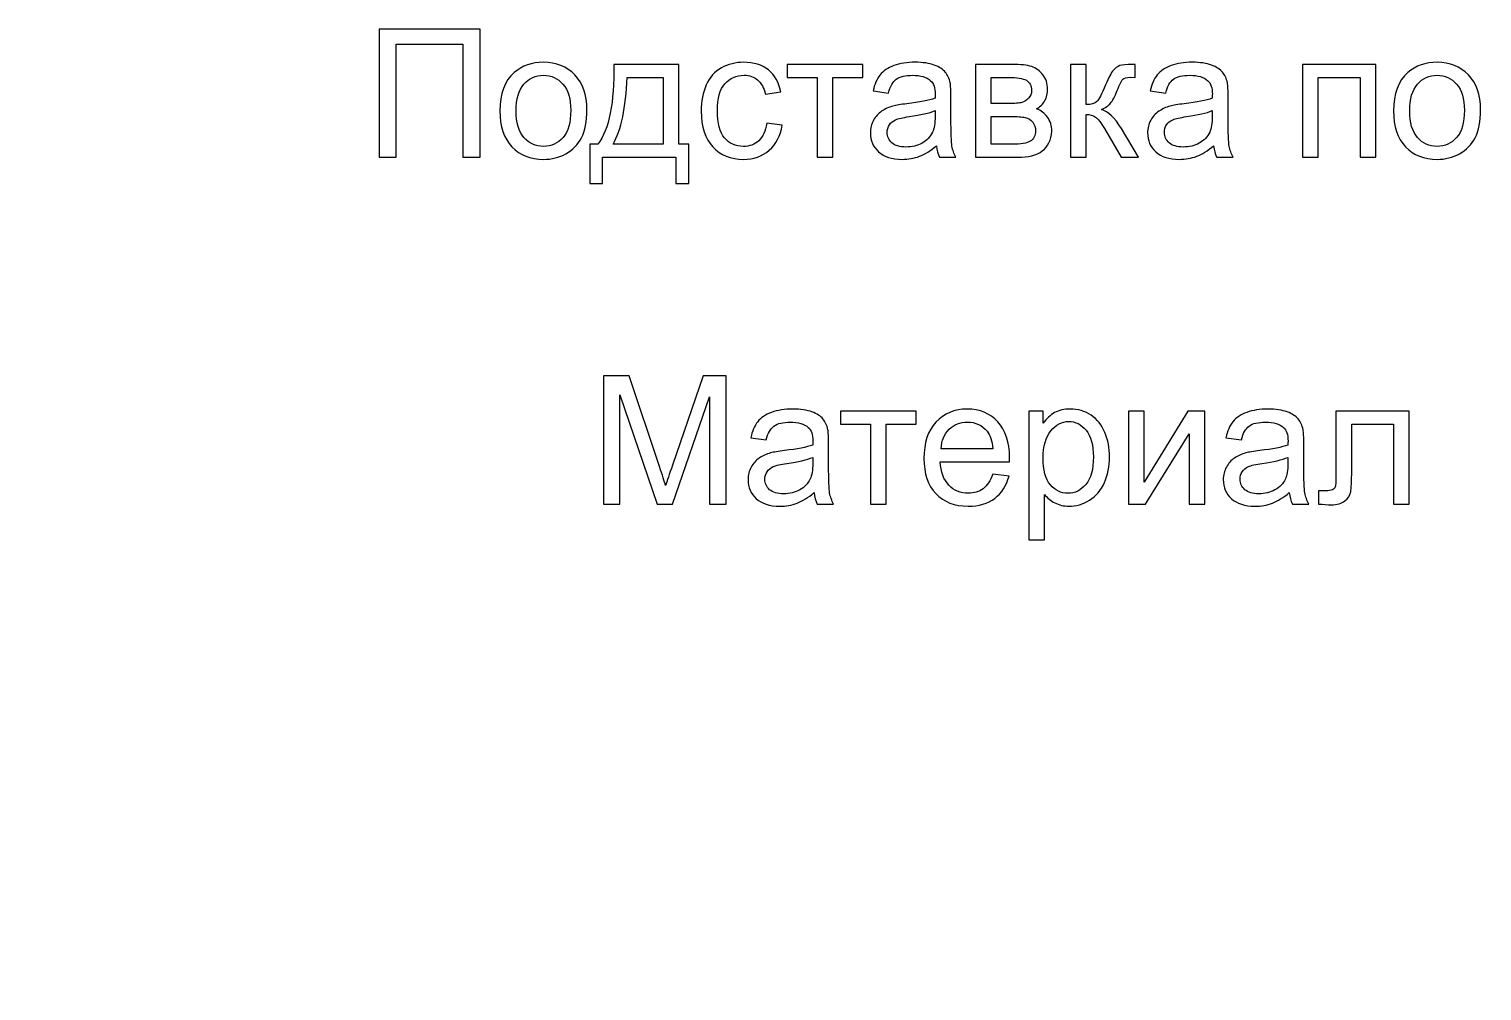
# Model space of a CAD drawing. Header units: centimetres. Extents: x -34 to 236, y -37 to 15.
# Drawn here: x 82.04 to 88.9, y 8.55 to 13.09 of the extents above; entities that cross this region are included whole.
import ezdxf

# ---------------------------------------------------------------- set-up
doc = ezdxf.new("R2010")
doc.units = ezdxf.units.CM
doc.header["$MEASUREMENT"] = 0
doc.layers.add('layer 1', color=7, linetype='Continuous')

msp = doc.modelspace()

# ---------------------------------------------------------------- linework, layer by layer
at = {"layer": 'layer 1', "color": 232}
for points, knots in [([(83.6921, 13.09357), (83.6921, 13.09357), (84.16878, 13.09357), (84.16878, 13.09357), (84.16878, 13.09357), (84.16878, 13.09357), (84.16878, 12.4875), (84.16878, 12.4875), (84.16878, 12.4875), (84.16878, 12.4875), (84.08806, 12.4875), (84.08806, 12.4875), (84.08806, 12.4875), (84.08806, 12.4875), (84.08806, 13.02203), (84.08806, 13.02203), (84.08806, 13.02203), (84.08806, 13.02203), (83.77225, 13.02203), (83.77225, 13.02203), (83.77225, 13.02203), (83.77225, 13.02203), (83.77225, 12.4875), (83.77225, 12.4875), (83.77225, 12.4875), (83.77225, 12.4875), (83.6921, 12.4875), (83.6921, 12.4875), (83.6921, 12.4875), (83.6921, 12.4875), (83.6921, 13.09357), (83.6921, 13.09357)], [0, 0, 0, 0, 0.125, 0.125, 0.125, 0.125, 0.25, 0.25, 0.25, 0.25, 0.375, 0.375, 0.375, 0.375, 0.5, 0.5, 0.5, 0.5, 0.625, 0.625, 0.625, 0.625, 0.75, 0.75, 0.75, 0.75, 0.875, 0.875, 0.875, 0.875, 1, 1, 1, 1]), ([(84.26261, 12.70707), (84.26261, 12.78835), (84.28519, 12.8486), (84.33049, 12.88769), (84.33049, 12.88769), (84.36816, 12.92015), (84.41417, 12.93652), (84.46849, 12.93652), (84.46849, 12.93652), (84.52889, 12.93652), (84.57828, 12.91676), (84.61652, 12.87711), (84.61652, 12.87711), (84.6549, 12.8376), (84.67395, 12.78299), (84.67395, 12.71328), (84.67395, 12.71328), (84.67395, 12.65669), (84.66549, 12.61224), (84.64855, 12.57993), (84.64855, 12.57993), (84.63162, 12.54747), (84.60692, 12.52235), (84.57461, 12.50443), (84.57461, 12.50443), (84.54215, 12.48651), (84.50688, 12.47762), (84.46849, 12.47762), (84.46849, 12.47762), (84.40711, 12.47762), (84.35744, 12.49724), (84.31948, 12.53675), (84.31948, 12.53675), (84.28152, 12.57612), (84.26261, 12.63285), (84.26261, 12.70707)], [0, 0, 0, 0, 0.1111111, 0.1111111, 0.1111111, 0.1111111, 0.2222222, 0.2222222, 0.2222222, 0.2222222, 0.3333333, 0.3333333, 0.3333333, 0.3333333, 0.4444444, 0.4444444, 0.4444444, 0.4444444, 0.5555556, 0.5555556, 0.5555556, 0.5555556, 0.6666667, 0.6666667, 0.6666667, 0.6666667, 0.7777778, 0.7777778, 0.7777778, 0.7777778, 0.8888889, 0.8888889, 0.8888889, 0.8888889, 1, 1, 1, 1]), ([(84.80137, 12.9265), (84.80137, 12.9265), (85.1073, 12.9265), (85.1073, 12.9265), (85.1073, 12.9265), (85.1073, 12.9265), (85.1073, 12.54874), (85.1073, 12.54874), (85.1073, 12.54874), (85.1073, 12.54874), (85.15472, 12.54874), (85.15472, 12.54874), (85.15472, 12.54874), (85.15472, 12.54874), (85.15472, 12.36304), (85.15472, 12.36304), (85.15472, 12.36304), (85.15472, 12.36304), (85.09361, 12.36304), (85.09361, 12.36304), (85.09361, 12.36304), (85.09361, 12.36304), (85.09361, 12.4875), (85.09361, 12.4875), (85.09361, 12.4875), (85.09361, 12.4875), (84.74803, 12.4875), (84.74803, 12.4875), (84.74803, 12.4875), (84.74803, 12.4875), (84.74803, 12.36304), (84.74803, 12.36304), (84.74803, 12.36304), (84.74803, 12.36304), (84.68679, 12.36304), (84.68679, 12.36304), (84.68679, 12.36304), (84.68679, 12.36304), (84.68679, 12.54874), (84.68679, 12.54874), (84.68679, 12.54874), (84.68679, 12.54874), (84.72602, 12.54874), (84.72602, 12.54874), (84.72602, 12.54874), (84.77837, 12.61986), (84.80349, 12.74573), (84.80137, 12.9265)], [0, 0, 0, 0, 0.0833333, 0.0833333, 0.0833333, 0.0833333, 0.1666667, 0.1666667, 0.1666667, 0.1666667, 0.25, 0.25, 0.25, 0.25, 0.3333333, 0.3333333, 0.3333333, 0.3333333, 0.4166667, 0.4166667, 0.4166667, 0.4166667, 0.5, 0.5, 0.5, 0.5, 0.5833333, 0.5833333, 0.5833333, 0.5833333, 0.6666667, 0.6666667, 0.6666667, 0.6666667, 0.75, 0.75, 0.75, 0.75, 0.8333333, 0.8333333, 0.8333333, 0.8333333, 0.9166667, 0.9166667, 0.9166667, 0.9166667, 1, 1, 1, 1]), ([(85.52316, 12.64837), (85.52316, 12.64837), (85.59625, 12.63877), (85.59625, 12.63877), (85.59625, 12.63877), (85.58835, 12.58839), (85.56789, 12.54888), (85.53487, 12.52038), (85.53487, 12.52038), (85.50199, 12.49187), (85.46149, 12.47762), (85.41351, 12.47762), (85.41351, 12.47762), (85.35354, 12.47762), (85.30514, 12.49724), (85.26873, 12.53647), (85.26873, 12.53647), (85.23218, 12.57569), (85.21384, 12.632), (85.21384, 12.70538), (85.21384, 12.70538), (85.21384, 12.75279), (85.22174, 12.79428), (85.23741, 12.82984), (85.23741, 12.82984), (85.25321, 12.8654), (85.27706, 12.89207), (85.30923, 12.90985), (85.30923, 12.90985), (85.34126, 12.92763), (85.37626, 12.93652), (85.41394, 12.93652), (85.41394, 12.93652), (85.46163, 12.93652), (85.50072, 12.92438), (85.53092, 12.90025), (85.53092, 12.90025), (85.56126, 12.87612), (85.58073, 12.84197), (85.58934, 12.79752), (85.58934, 12.79752), (85.58934, 12.79752), (85.51695, 12.78637), (85.51695, 12.78637), (85.51695, 12.78637), (85.51003, 12.81587), (85.4979, 12.83802), (85.4804, 12.85298), (85.4804, 12.85298), (85.4629, 12.8678), (85.44174, 12.87527), (85.4169, 12.87527), (85.4169, 12.87527), (85.37936, 12.87527), (85.34888, 12.86187), (85.32546, 12.83492), (85.32546, 12.83492), (85.30203, 12.80811), (85.29032, 12.76563), (85.29032, 12.70749), (85.29032, 12.70749), (85.29032, 12.64851), (85.30161, 12.60561), (85.32433, 12.5788), (85.32433, 12.5788), (85.34691, 12.55213), (85.3764, 12.53872), (85.41281, 12.53872), (85.41281, 12.53872), (85.44202, 12.53872), (85.46629, 12.54775), (85.4859, 12.56568), (85.4859, 12.56568), (85.50552, 12.5836), (85.51794, 12.61111), (85.52316, 12.64837)], [0, 0, 0, 0, 0.0526316, 0.0526316, 0.0526316, 0.0526316, 0.1052632, 0.1052632, 0.1052632, 0.1052632, 0.1578947, 0.1578947, 0.1578947, 0.1578947, 0.2105263, 0.2105263, 0.2105263, 0.2105263, 0.2631579, 0.2631579, 0.2631579, 0.2631579, 0.3157895, 0.3157895, 0.3157895, 0.3157895, 0.3684211, 0.3684211, 0.3684211, 0.3684211, 0.4210526, 0.4210526, 0.4210526, 0.4210526, 0.4736842, 0.4736842, 0.4736842, 0.4736842, 0.5263158, 0.5263158, 0.5263158, 0.5263158, 0.5789474, 0.5789474, 0.5789474, 0.5789474, 0.6315789, 0.6315789, 0.6315789, 0.6315789, 0.6842105, 0.6842105, 0.6842105, 0.6842105, 0.7368421, 0.7368421, 0.7368421, 0.7368421, 0.7894737, 0.7894737, 0.7894737, 0.7894737, 0.8421053, 0.8421053, 0.8421053, 0.8421053, 0.8947368, 0.8947368, 0.8947368, 0.8947368, 0.9473684, 0.9473684, 0.9473684, 0.9473684, 1, 1, 1, 1]), ([(85.61982, 12.9265), (85.61982, 12.9265), (85.97669, 12.9265), (85.97669, 12.9265), (85.97669, 12.9265), (85.97669, 12.9265), (85.97669, 12.86497), (85.97669, 12.86497), (85.97669, 12.86497), (85.97669, 12.86497), (85.8353, 12.86497), (85.8353, 12.86497), (85.8353, 12.86497), (85.8353, 12.86497), (85.8353, 12.4875), (85.8353, 12.4875), (85.8353, 12.4875), (85.8353, 12.4875), (85.76122, 12.4875), (85.76122, 12.4875), (85.76122, 12.4875), (85.76122, 12.4875), (85.76122, 12.86497), (85.76122, 12.86497), (85.76122, 12.86497), (85.76122, 12.86497), (85.61982, 12.86497), (85.61982, 12.86497), (85.61982, 12.86497), (85.61982, 12.86497), (85.61982, 12.9265), (85.61982, 12.9265)], [0, 0, 0, 0, 0.125, 0.125, 0.125, 0.125, 0.25, 0.25, 0.25, 0.25, 0.375, 0.375, 0.375, 0.375, 0.5, 0.5, 0.5, 0.5, 0.625, 0.625, 0.625, 0.625, 0.75, 0.75, 0.75, 0.75, 0.875, 0.875, 0.875, 0.875, 1, 1, 1, 1]), ([(86.32482, 12.54169), (86.29716, 12.51826), (86.27063, 12.50175), (86.24523, 12.49202), (86.24523, 12.49202), (86.21969, 12.48242), (86.19231, 12.47762), (86.1631, 12.47762), (86.1631, 12.47762), (86.11484, 12.47762), (86.07787, 12.48933), (86.05191, 12.5129), (86.05191, 12.5129), (86.02608, 12.53647), (86.0131, 12.56666), (86.0131, 12.60321), (86.0131, 12.60321), (86.0131, 12.6248), (86.0179, 12.64442), (86.02778, 12.6622), (86.02778, 12.6622), (86.03751, 12.67998), (86.05035, 12.69423), (86.06616, 12.70495), (86.06616, 12.70495), (86.0821, 12.71568), (86.09988, 12.72386), (86.11978, 12.72937), (86.11978, 12.72937), (86.13432, 12.73318), (86.15633, 12.73699), (86.18582, 12.74051), (86.18582, 12.74051), (86.24594, 12.74771), (86.29024, 12.75618), (86.31861, 12.7662), (86.31861, 12.7662), (86.31889, 12.77636), (86.31903, 12.78285), (86.31903, 12.78553), (86.31903, 12.78553), (86.31903, 12.81587), (86.31198, 12.83732), (86.29786, 12.84959), (86.29786, 12.84959), (86.27896, 12.86653), (86.25059, 12.87485), (86.2132, 12.87485), (86.2132, 12.87485), (86.1782, 12.87485), (86.15238, 12.86878), (86.13559, 12.85651), (86.13559, 12.85651), (86.11893, 12.84423), (86.10666, 12.8225), (86.09861, 12.79131), (86.09861, 12.79131), (86.09861, 12.79131), (86.02594, 12.80133), (86.02594, 12.80133), (86.02594, 12.80133), (86.03257, 12.83238), (86.04344, 12.85764), (86.05854, 12.87669), (86.05854, 12.87669), (86.07364, 12.89588), (86.09565, 12.91069), (86.1243, 12.921), (86.1243, 12.921), (86.15294, 12.9313), (86.1861, 12.93652), (86.22392, 12.93652), (86.22392, 12.93652), (86.26146, 12.93652), (86.2918, 12.932), (86.31522, 12.92325), (86.31522, 12.92325), (86.33865, 12.91436), (86.35586, 12.90336), (86.36701, 12.88995), (86.36701, 12.88995), (86.37802, 12.87654), (86.38564, 12.85975), (86.39015, 12.83929), (86.39015, 12.83929), (86.39255, 12.82659), (86.39382, 12.80373), (86.39382, 12.77071), (86.39382, 12.77071), (86.39382, 12.77071), (86.39382, 12.67151), (86.39382, 12.67151), (86.39382, 12.67151), (86.39382, 12.60222), (86.39537, 12.55848), (86.39862, 12.54028), (86.39862, 12.54028), (86.40172, 12.52193), (86.40807, 12.50429), (86.41739, 12.4875), (86.41739, 12.4875), (86.41739, 12.4875), (86.33963, 12.4875), (86.33963, 12.4875), (86.33963, 12.4875), (86.33201, 12.50288), (86.32693, 12.52094), (86.32482, 12.54169)], [0, 0, 0, 0, 0.037037, 0.037037, 0.037037, 0.037037, 0.0740741, 0.0740741, 0.0740741, 0.0740741, 0.1111111, 0.1111111, 0.1111111, 0.1111111, 0.1481481, 0.1481481, 0.1481481, 0.1481481, 0.1851852, 0.1851852, 0.1851852, 0.1851852, 0.2222222, 0.2222222, 0.2222222, 0.2222222, 0.2592593, 0.2592593, 0.2592593, 0.2592593, 0.2962963, 0.2962963, 0.2962963, 0.2962963, 0.3333333, 0.3333333, 0.3333333, 0.3333333, 0.3703704, 0.3703704, 0.3703704, 0.3703704, 0.4074074, 0.4074074, 0.4074074, 0.4074074, 0.4444444, 0.4444444, 0.4444444, 0.4444444, 0.4814815, 0.4814815, 0.4814815, 0.4814815, 0.5185185, 0.5185185, 0.5185185, 0.5185185, 0.5555556, 0.5555556, 0.5555556, 0.5555556, 0.5925926, 0.5925926, 0.5925926, 0.5925926, 0.6296296, 0.6296296, 0.6296296, 0.6296296, 0.6666667, 0.6666667, 0.6666667, 0.6666667, 0.7037037, 0.7037037, 0.7037037, 0.7037037, 0.7407407, 0.7407407, 0.7407407, 0.7407407, 0.7777778, 0.7777778, 0.7777778, 0.7777778, 0.8148148, 0.8148148, 0.8148148, 0.8148148, 0.8518519, 0.8518519, 0.8518519, 0.8518519, 0.8888889, 0.8888889, 0.8888889, 0.8888889, 0.9259259, 0.9259259, 0.9259259, 0.9259259, 0.962963, 0.962963, 0.962963, 0.962963, 1, 1, 1, 1]), ([(86.50953, 12.9265), (86.50953, 12.9265), (86.68112, 12.9265), (86.68112, 12.9265), (86.68112, 12.9265), (86.72332, 12.9265), (86.75464, 12.92297), (86.77525, 12.91606), (86.77525, 12.91606), (86.79571, 12.909), (86.81335, 12.89616), (86.82816, 12.87739), (86.82816, 12.87739), (86.84284, 12.85862), (86.85032, 12.83619), (86.85032, 12.80994), (86.85032, 12.80994), (86.85032, 12.78906), (86.84594, 12.77071), (86.83719, 12.75519), (86.83719, 12.75519), (86.82859, 12.73967), (86.81546, 12.72654), (86.79811, 12.7161), (86.79811, 12.7161), (86.81885, 12.70919), (86.83592, 12.69635), (86.84961, 12.67744), (86.84961, 12.67744), (86.8633, 12.65853), (86.87007, 12.63623), (86.87007, 12.61027), (86.87007, 12.61027), (86.86739, 12.56864), (86.85243, 12.53774), (86.82548, 12.5177), (86.82548, 12.5177), (86.79839, 12.49752), (86.75916, 12.4875), (86.70765, 12.4875), (86.70765, 12.4875), (86.70765, 12.4875), (86.50953, 12.4875), (86.50953, 12.4875), (86.50953, 12.4875), (86.50953, 12.4875), (86.50953, 12.9265), (86.50953, 12.9265)], [0, 0, 0, 0, 0.0833333, 0.0833333, 0.0833333, 0.0833333, 0.1666667, 0.1666667, 0.1666667, 0.1666667, 0.25, 0.25, 0.25, 0.25, 0.3333333, 0.3333333, 0.3333333, 0.3333333, 0.4166667, 0.4166667, 0.4166667, 0.4166667, 0.5, 0.5, 0.5, 0.5, 0.5833333, 0.5833333, 0.5833333, 0.5833333, 0.6666667, 0.6666667, 0.6666667, 0.6666667, 0.75, 0.75, 0.75, 0.75, 0.8333333, 0.8333333, 0.8333333, 0.8333333, 0.9166667, 0.9166667, 0.9166667, 0.9166667, 1, 1, 1, 1]), ([(86.95869, 12.9265), (86.95869, 12.9265), (87.03305, 12.9265), (87.03305, 12.9265), (87.03305, 12.9265), (87.03305, 12.9265), (87.03305, 12.73684), (87.03305, 12.73684), (87.03305, 12.73684), (87.05676, 12.73684), (87.07341, 12.74136), (87.08287, 12.75039), (87.08287, 12.75039), (87.09232, 12.75956), (87.10629, 12.78595), (87.12478, 12.82984), (87.12478, 12.82984), (87.13945, 12.86455), (87.1513, 12.88741), (87.16034, 12.89842), (87.16034, 12.89842), (87.16951, 12.90942), (87.17995, 12.9169), (87.1918, 12.92071), (87.1918, 12.92071), (87.20366, 12.92466), (87.22271, 12.9265), (87.24881, 12.9265), (87.24881, 12.9265), (87.24881, 12.9265), (87.26377, 12.9265), (87.26377, 12.9265), (87.26377, 12.9265), (87.26377, 12.9265), (87.26377, 12.86497), (87.26377, 12.86497), (87.26377, 12.86497), (87.26377, 12.86497), (87.24303, 12.8654), (87.24303, 12.8654), (87.24303, 12.8654), (87.22355, 12.8654), (87.21099, 12.86243), (87.20549, 12.85665), (87.20549, 12.85665), (87.19971, 12.85058), (87.19082, 12.83252), (87.17896, 12.80246), (87.17896, 12.80246), (87.16767, 12.77382), (87.15737, 12.75406), (87.14792, 12.74305), (87.14792, 12.74305), (87.1386, 12.73191), (87.12407, 12.72189), (87.1046, 12.71286), (87.1046, 12.71286), (87.13649, 12.70425), (87.16796, 12.67447), (87.19886, 12.62353), (87.19886, 12.62353), (87.19886, 12.62353), (87.28028, 12.4875), (87.28028, 12.4875), (87.28028, 12.4875), (87.28028, 12.4875), (87.19844, 12.4875), (87.19844, 12.4875), (87.19844, 12.4875), (87.19844, 12.4875), (87.11899, 12.62353), (87.11899, 12.62353), (87.11899, 12.62353), (87.10276, 12.65077), (87.08851, 12.66883), (87.07652, 12.67744), (87.07652, 12.67744), (87.06438, 12.68619), (87.04985, 12.69042), (87.03305, 12.69042), (87.03305, 12.69042), (87.03305, 12.69042), (87.03305, 12.4875), (87.03305, 12.4875), (87.03305, 12.4875), (87.03305, 12.4875), (86.95869, 12.4875), (86.95869, 12.4875), (86.95869, 12.4875), (86.95869, 12.4875), (86.95869, 12.9265), (86.95869, 12.9265)], [0, 0, 0, 0, 0.0434783, 0.0434783, 0.0434783, 0.0434783, 0.0869565, 0.0869565, 0.0869565, 0.0869565, 0.1304348, 0.1304348, 0.1304348, 0.1304348, 0.173913, 0.173913, 0.173913, 0.173913, 0.2173913, 0.2173913, 0.2173913, 0.2173913, 0.2608696, 0.2608696, 0.2608696, 0.2608696, 0.3043478, 0.3043478, 0.3043478, 0.3043478, 0.3478261, 0.3478261, 0.3478261, 0.3478261, 0.3913043, 0.3913043, 0.3913043, 0.3913043, 0.4347826, 0.4347826, 0.4347826, 0.4347826, 0.4782609, 0.4782609, 0.4782609, 0.4782609, 0.5217391, 0.5217391, 0.5217391, 0.5217391, 0.5652174, 0.5652174, 0.5652174, 0.5652174, 0.6086957, 0.6086957, 0.6086957, 0.6086957, 0.6521739, 0.6521739, 0.6521739, 0.6521739, 0.6956522, 0.6956522, 0.6956522, 0.6956522, 0.7391304, 0.7391304, 0.7391304, 0.7391304, 0.7826087, 0.7826087, 0.7826087, 0.7826087, 0.826087, 0.826087, 0.826087, 0.826087, 0.8695652, 0.8695652, 0.8695652, 0.8695652, 0.9130435, 0.9130435, 0.9130435, 0.9130435, 0.9565217, 0.9565217, 0.9565217, 0.9565217, 1, 1, 1, 1]), ([(87.63462, 12.54169), (87.60696, 12.51826), (87.58043, 12.50175), (87.55503, 12.49202), (87.55503, 12.49202), (87.52949, 12.48242), (87.50211, 12.47762), (87.4729, 12.47762), (87.4729, 12.47762), (87.42464, 12.47762), (87.38767, 12.48933), (87.36171, 12.5129), (87.36171, 12.5129), (87.33588, 12.53647), (87.3229, 12.56666), (87.3229, 12.60321), (87.3229, 12.60321), (87.3229, 12.6248), (87.3277, 12.64442), (87.33758, 12.6622), (87.33758, 12.6622), (87.34731, 12.67998), (87.36015, 12.69423), (87.37596, 12.70495), (87.37596, 12.70495), (87.3919, 12.71568), (87.40968, 12.72386), (87.42958, 12.72937), (87.42958, 12.72937), (87.44412, 12.73318), (87.46613, 12.73699), (87.49562, 12.74051), (87.49562, 12.74051), (87.55574, 12.74771), (87.60004, 12.75618), (87.62841, 12.7662), (87.62841, 12.7662), (87.62869, 12.77636), (87.62883, 12.78285), (87.62883, 12.78553), (87.62883, 12.78553), (87.62883, 12.81587), (87.62178, 12.83732), (87.60766, 12.84959), (87.60766, 12.84959), (87.58876, 12.86653), (87.56039, 12.87485), (87.523, 12.87485), (87.523, 12.87485), (87.488, 12.87485), (87.46218, 12.86878), (87.44539, 12.85651), (87.44539, 12.85651), (87.42873, 12.84423), (87.41646, 12.8225), (87.40841, 12.79131), (87.40841, 12.79131), (87.40841, 12.79131), (87.33574, 12.80133), (87.33574, 12.80133), (87.33574, 12.80133), (87.34237, 12.83238), (87.35324, 12.85764), (87.36834, 12.87669), (87.36834, 12.87669), (87.38344, 12.89588), (87.40545, 12.91069), (87.4341, 12.921), (87.4341, 12.921), (87.46274, 12.9313), (87.4959, 12.93652), (87.53372, 12.93652), (87.53372, 12.93652), (87.57126, 12.93652), (87.6016, 12.932), (87.62502, 12.92325), (87.62502, 12.92325), (87.64845, 12.91436), (87.66566, 12.90336), (87.67681, 12.88995), (87.67681, 12.88995), (87.68782, 12.87654), (87.69544, 12.85975), (87.69995, 12.83929), (87.69995, 12.83929), (87.70235, 12.82659), (87.70362, 12.80373), (87.70362, 12.77071), (87.70362, 12.77071), (87.70362, 12.77071), (87.70362, 12.67151), (87.70362, 12.67151), (87.70362, 12.67151), (87.70362, 12.60222), (87.70517, 12.55848), (87.70842, 12.54028), (87.70842, 12.54028), (87.71152, 12.52193), (87.71787, 12.50429), (87.72719, 12.4875), (87.72719, 12.4875), (87.72719, 12.4875), (87.64943, 12.4875), (87.64943, 12.4875), (87.64943, 12.4875), (87.64181, 12.50288), (87.63673, 12.52094), (87.63462, 12.54169)], [0, 0, 0, 0, 0.037037, 0.037037, 0.037037, 0.037037, 0.0740741, 0.0740741, 0.0740741, 0.0740741, 0.1111111, 0.1111111, 0.1111111, 0.1111111, 0.1481481, 0.1481481, 0.1481481, 0.1481481, 0.1851852, 0.1851852, 0.1851852, 0.1851852, 0.2222222, 0.2222222, 0.2222222, 0.2222222, 0.2592593, 0.2592593, 0.2592593, 0.2592593, 0.2962963, 0.2962963, 0.2962963, 0.2962963, 0.3333333, 0.3333333, 0.3333333, 0.3333333, 0.3703704, 0.3703704, 0.3703704, 0.3703704, 0.4074074, 0.4074074, 0.4074074, 0.4074074, 0.4444444, 0.4444444, 0.4444444, 0.4444444, 0.4814815, 0.4814815, 0.4814815, 0.4814815, 0.5185185, 0.5185185, 0.5185185, 0.5185185, 0.5555556, 0.5555556, 0.5555556, 0.5555556, 0.5925926, 0.5925926, 0.5925926, 0.5925926, 0.6296296, 0.6296296, 0.6296296, 0.6296296, 0.6666667, 0.6666667, 0.6666667, 0.6666667, 0.7037037, 0.7037037, 0.7037037, 0.7037037, 0.7407407, 0.7407407, 0.7407407, 0.7407407, 0.7777778, 0.7777778, 0.7777778, 0.7777778, 0.8148148, 0.8148148, 0.8148148, 0.8148148, 0.8518519, 0.8518519, 0.8518519, 0.8518519, 0.8888889, 0.8888889, 0.8888889, 0.8888889, 0.9259259, 0.9259259, 0.9259259, 0.9259259, 0.962963, 0.962963, 0.962963, 0.962963, 1, 1, 1, 1]), ([(88.05456, 12.9265), (88.05456, 12.9265), (88.40113, 12.9265), (88.40113, 12.9265), (88.40113, 12.9265), (88.40113, 12.9265), (88.40113, 12.4875), (88.40113, 12.4875), (88.40113, 12.4875), (88.40113, 12.4875), (88.32663, 12.4875), (88.32663, 12.4875), (88.32663, 12.4875), (88.32663, 12.4875), (88.32663, 12.86497), (88.32663, 12.86497), (88.32663, 12.86497), (88.32663, 12.86497), (88.12907, 12.86497), (88.12907, 12.86497), (88.12907, 12.86497), (88.12907, 12.86497), (88.12907, 12.4875), (88.12907, 12.4875), (88.12907, 12.4875), (88.12907, 12.4875), (88.05456, 12.4875), (88.05456, 12.4875), (88.05456, 12.4875), (88.05456, 12.4875), (88.05456, 12.9265), (88.05456, 12.9265)], [0, 0, 0, 0, 0.125, 0.125, 0.125, 0.125, 0.25, 0.25, 0.25, 0.25, 0.375, 0.375, 0.375, 0.375, 0.5, 0.5, 0.5, 0.5, 0.625, 0.625, 0.625, 0.625, 0.75, 0.75, 0.75, 0.75, 0.875, 0.875, 0.875, 0.875, 1, 1, 1, 1]), ([(88.48495, 12.70707), (88.48495, 12.78835), (88.50753, 12.8486), (88.55283, 12.88769), (88.55283, 12.88769), (88.5905, 12.92015), (88.63651, 12.93652), (88.69083, 12.93652), (88.69083, 12.93652), (88.75123, 12.93652), (88.80062, 12.91676), (88.83886, 12.87711), (88.83886, 12.87711), (88.87724, 12.8376), (88.89629, 12.78299), (88.89629, 12.71328), (88.89629, 12.71328), (88.89629, 12.65669), (88.88783, 12.61224), (88.87089, 12.57993), (88.87089, 12.57993), (88.85396, 12.54747), (88.82926, 12.52235), (88.79695, 12.50443), (88.79695, 12.50443), (88.76449, 12.48651), (88.72922, 12.47762), (88.69083, 12.47762), (88.69083, 12.47762), (88.62945, 12.47762), (88.57978, 12.49724), (88.54182, 12.53675), (88.54182, 12.53675), (88.50386, 12.57612), (88.48495, 12.63285), (88.48495, 12.70707)], [0, 0, 0, 0, 0.1111111, 0.1111111, 0.1111111, 0.1111111, 0.2222222, 0.2222222, 0.2222222, 0.2222222, 0.3333333, 0.3333333, 0.3333333, 0.3333333, 0.4444444, 0.4444444, 0.4444444, 0.4444444, 0.5555556, 0.5555556, 0.5555556, 0.5555556, 0.6666667, 0.6666667, 0.6666667, 0.6666667, 0.7777778, 0.7777778, 0.7777778, 0.7777778, 0.8888889, 0.8888889, 0.8888889, 0.8888889, 1, 1, 1, 1]), ([(84.33909, 12.70707), (84.33909, 12.65077), (84.35137, 12.60871), (84.37592, 12.58077), (84.37592, 12.58077), (84.40048, 12.55269), (84.43138, 12.53872), (84.46849, 12.53872), (84.46849, 12.53872), (84.50546, 12.53872), (84.53623, 12.55283), (84.56078, 12.58092), (84.56078, 12.58092), (84.58519, 12.609), (84.59747, 12.6519), (84.59747, 12.70947), (84.59747, 12.70947), (84.59747, 12.7638), (84.58519, 12.805), (84.5605, 12.83294), (84.5605, 12.83294), (84.5358, 12.86088), (84.50518, 12.87485), (84.46849, 12.87485), (84.46849, 12.87485), (84.43138, 12.87485), (84.40048, 12.86088), (84.37592, 12.83308), (84.37592, 12.83308), (84.35137, 12.80528), (84.33909, 12.76323), (84.33909, 12.70707)], [0, 0, 0, 0, 0.125, 0.125, 0.125, 0.125, 0.25, 0.25, 0.25, 0.25, 0.375, 0.375, 0.375, 0.375, 0.5, 0.5, 0.5, 0.5, 0.625, 0.625, 0.625, 0.625, 0.75, 0.75, 0.75, 0.75, 0.875, 0.875, 0.875, 0.875, 1, 1, 1, 1]), ([(84.86332, 12.86497), (84.85782, 12.72245), (84.8358, 12.61704), (84.79714, 12.54874), (84.79714, 12.54874), (84.79714, 12.54874), (85.03322, 12.54874), (85.03322, 12.54874), (85.03322, 12.54874), (85.03322, 12.54874), (85.03322, 12.86497), (85.03322, 12.86497), (85.03322, 12.86497), (85.03322, 12.86497), (84.86332, 12.86497), (84.86332, 12.86497)], [0, 0, 0, 0, 0.25, 0.25, 0.25, 0.25, 0.5, 0.5, 0.5, 0.5, 0.75, 0.75, 0.75, 0.75, 1, 1, 1, 1]), ([(86.58404, 12.74178), (86.58404, 12.74178), (86.66334, 12.74178), (86.66334, 12.74178), (86.66334, 12.74178), (86.69509, 12.74178), (86.71683, 12.74334), (86.72868, 12.74672), (86.72868, 12.74672), (86.74053, 12.74997), (86.75112, 12.75674), (86.76057, 12.76676), (86.76057, 12.76676), (86.76988, 12.77678), (86.77454, 12.78891), (86.77454, 12.80288), (86.77454, 12.80288), (86.77454, 12.82603), (86.76636, 12.84225), (86.74999, 12.85129), (86.74999, 12.85129), (86.73362, 12.86046), (86.70554, 12.86497), (86.66588, 12.86497), (86.66588, 12.86497), (86.66588, 12.86497), (86.58404, 12.86497), (86.58404, 12.86497), (86.58404, 12.86497), (86.58404, 12.86497), (86.58404, 12.74178), (86.58404, 12.74178)], [0, 0, 0, 0, 0.125, 0.125, 0.125, 0.125, 0.25, 0.25, 0.25, 0.25, 0.375, 0.375, 0.375, 0.375, 0.5, 0.5, 0.5, 0.5, 0.625, 0.625, 0.625, 0.625, 0.75, 0.75, 0.75, 0.75, 0.875, 0.875, 0.875, 0.875, 1, 1, 1, 1]), ([(88.56143, 12.70707), (88.56143, 12.65077), (88.57371, 12.60871), (88.59826, 12.58077), (88.59826, 12.58077), (88.62282, 12.55269), (88.65372, 12.53872), (88.69083, 12.53872), (88.69083, 12.53872), (88.7278, 12.53872), (88.75857, 12.55283), (88.78312, 12.58092), (88.78312, 12.58092), (88.80753, 12.609), (88.81981, 12.6519), (88.81981, 12.70947), (88.81981, 12.70947), (88.81981, 12.7638), (88.80753, 12.805), (88.78284, 12.83294), (88.78284, 12.83294), (88.75814, 12.86088), (88.72752, 12.87485), (88.69083, 12.87485), (88.69083, 12.87485), (88.65372, 12.87485), (88.62282, 12.86088), (88.59826, 12.83308), (88.59826, 12.83308), (88.57371, 12.80528), (88.56143, 12.76323), (88.56143, 12.70707)], [0, 0, 0, 0, 0.125, 0.125, 0.125, 0.125, 0.25, 0.25, 0.25, 0.25, 0.375, 0.375, 0.375, 0.375, 0.5, 0.5, 0.5, 0.5, 0.625, 0.625, 0.625, 0.625, 0.75, 0.75, 0.75, 0.75, 0.875, 0.875, 0.875, 0.875, 1, 1, 1, 1]), ([(86.31861, 12.70792), (86.29151, 12.69677), (86.25102, 12.68746), (86.19711, 12.67969), (86.19711, 12.67969), (86.16649, 12.67532), (86.14476, 12.67038), (86.1322, 12.66488), (86.1322, 12.66488), (86.1195, 12.65937), (86.10962, 12.65133), (86.10285, 12.64061), (86.10285, 12.64061), (86.09593, 12.63002), (86.09241, 12.61831), (86.09241, 12.60533), (86.09241, 12.60533), (86.09241, 12.58543), (86.10003, 12.56892), (86.11498, 12.55566), (86.11498, 12.55566), (86.12994, 12.54253), (86.15196, 12.5359), (86.18088, 12.5359), (86.18088, 12.5359), (86.20953, 12.5359), (86.23507, 12.54211), (86.25737, 12.55467), (86.25737, 12.55467), (86.27966, 12.56723), (86.29617, 12.58444), (86.30661, 12.60617), (86.30661, 12.60617), (86.31466, 12.62297), (86.31861, 12.6478), (86.31861, 12.68054), (86.31861, 12.68054), (86.31861, 12.68054), (86.31861, 12.70792), (86.31861, 12.70792)], [0, 0, 0, 0, 0.1, 0.1, 0.1, 0.1, 0.2, 0.2, 0.2, 0.2, 0.3, 0.3, 0.3, 0.3, 0.4, 0.4, 0.4, 0.4, 0.5, 0.5, 0.5, 0.5, 0.6, 0.6, 0.6, 0.6, 0.7, 0.7, 0.7, 0.7, 0.8, 0.8, 0.8, 0.8, 0.9, 0.9, 0.9, 0.9, 1, 1, 1, 1]), ([(87.62841, 12.70792), (87.60131, 12.69677), (87.56082, 12.68746), (87.50691, 12.67969), (87.50691, 12.67969), (87.47629, 12.67532), (87.45456, 12.67038), (87.442, 12.66488), (87.442, 12.66488), (87.4293, 12.65937), (87.41942, 12.65133), (87.41265, 12.64061), (87.41265, 12.64061), (87.40573, 12.63002), (87.40221, 12.61831), (87.40221, 12.60533), (87.40221, 12.60533), (87.40221, 12.58543), (87.40983, 12.56892), (87.42478, 12.55566), (87.42478, 12.55566), (87.43974, 12.54253), (87.46176, 12.5359), (87.49068, 12.5359), (87.49068, 12.5359), (87.51933, 12.5359), (87.54487, 12.54211), (87.56717, 12.55467), (87.56717, 12.55467), (87.58946, 12.56723), (87.60597, 12.58444), (87.61641, 12.60617), (87.61641, 12.60617), (87.62446, 12.62297), (87.62841, 12.6478), (87.62841, 12.68054), (87.62841, 12.68054), (87.62841, 12.68054), (87.62841, 12.70792), (87.62841, 12.70792)], [0, 0, 0, 0, 0.1, 0.1, 0.1, 0.1, 0.2, 0.2, 0.2, 0.2, 0.3, 0.3, 0.3, 0.3, 0.4, 0.4, 0.4, 0.4, 0.5, 0.5, 0.5, 0.5, 0.6, 0.6, 0.6, 0.6, 0.7, 0.7, 0.7, 0.7, 0.8, 0.8, 0.8, 0.8, 0.9, 0.9, 0.9, 0.9, 1, 1, 1, 1]), ([(86.58404, 12.54874), (86.58404, 12.54874), (86.68197, 12.54874), (86.68197, 12.54874), (86.68197, 12.54874), (86.72416, 12.54874), (86.75309, 12.55354), (86.76875, 12.56342), (86.76875, 12.56342), (86.78456, 12.57315), (86.79274, 12.59009), (86.79359, 12.61394), (86.79359, 12.61394), (86.79359, 12.62805), (86.78907, 12.64103), (86.7799, 12.65302), (86.7799, 12.65302), (86.77087, 12.66502), (86.75902, 12.67264), (86.74448, 12.67574), (86.74448, 12.67574), (86.72981, 12.67899), (86.70638, 12.68054), (86.67407, 12.68054), (86.67407, 12.68054), (86.67407, 12.68054), (86.58404, 12.68054), (86.58404, 12.68054), (86.58404, 12.68054), (86.58404, 12.68054), (86.58404, 12.54874), (86.58404, 12.54874)], [0, 0, 0, 0, 0.125, 0.125, 0.125, 0.125, 0.25, 0.25, 0.25, 0.25, 0.375, 0.375, 0.375, 0.375, 0.5, 0.5, 0.5, 0.5, 0.625, 0.625, 0.625, 0.625, 0.75, 0.75, 0.75, 0.75, 0.875, 0.875, 0.875, 0.875, 1, 1, 1, 1]), ([(84.75253, 10.84835), (84.75253, 10.84835), (84.75253, 11.45442), (84.75253, 11.45442), (84.75253, 11.45442), (84.75253, 11.45442), (84.87333, 11.45442), (84.87333, 11.45442), (84.87333, 11.45442), (84.87333, 11.45442), (85.0167, 11.0253), (85.0167, 11.0253), (85.0167, 11.0253), (85.02996, 10.98537), (85.0397, 10.95545), (85.04562, 10.93556), (85.04562, 10.93556), (85.05254, 10.95757), (85.06326, 10.99003), (85.07794, 11.03278), (85.07794, 11.03278), (85.07794, 11.03278), (85.223, 11.45442), (85.223, 11.45442), (85.223, 11.45442), (85.223, 11.45442), (85.33095, 11.45442), (85.33095, 11.45442), (85.33095, 11.45442), (85.33095, 11.45442), (85.33095, 10.84835), (85.33095, 10.84835), (85.33095, 10.84835), (85.33095, 10.84835), (85.25362, 10.84835), (85.25362, 10.84835), (85.25362, 10.84835), (85.25362, 10.84835), (85.25362, 11.35565), (85.25362, 11.35565), (85.25362, 11.35565), (85.25362, 11.35565), (85.07751, 10.84835), (85.07751, 10.84835), (85.07751, 10.84835), (85.07751, 10.84835), (85.00512, 10.84835), (85.00512, 10.84835), (85.00512, 10.84835), (85.00512, 10.84835), (84.82986, 11.36425), (84.82986, 11.36425), (84.82986, 11.36425), (84.82986, 11.36425), (84.82986, 10.84835), (84.82986, 10.84835), (84.82986, 10.84835), (84.82986, 10.84835), (84.75253, 10.84835), (84.75253, 10.84835)], [0, 0, 0, 0, 0.0666667, 0.0666667, 0.0666667, 0.0666667, 0.1333333, 0.1333333, 0.1333333, 0.1333333, 0.2, 0.2, 0.2, 0.2, 0.2666667, 0.2666667, 0.2666667, 0.2666667, 0.3333333, 0.3333333, 0.3333333, 0.3333333, 0.4, 0.4, 0.4, 0.4, 0.4666667, 0.4666667, 0.4666667, 0.4666667, 0.5333333, 0.5333333, 0.5333333, 0.5333333, 0.6, 0.6, 0.6, 0.6, 0.6666667, 0.6666667, 0.6666667, 0.6666667, 0.7333333, 0.7333333, 0.7333333, 0.7333333, 0.8, 0.8, 0.8, 0.8, 0.8666667, 0.8666667, 0.8666667, 0.8666667, 0.9333333, 0.9333333, 0.9333333, 0.9333333, 1, 1, 1, 1]), ([(85.74681, 10.90254), (85.71915, 10.87911), (85.69262, 10.8626), (85.66722, 10.85287), (85.66722, 10.85287), (85.64168, 10.84327), (85.6143, 10.83847), (85.58509, 10.83847), (85.58509, 10.83847), (85.53683, 10.83847), (85.49986, 10.85018), (85.4739, 10.87375), (85.4739, 10.87375), (85.44807, 10.89732), (85.43509, 10.92751), (85.43509, 10.96406), (85.43509, 10.96406), (85.43509, 10.98565), (85.43989, 11.00527), (85.44977, 11.02305), (85.44977, 11.02305), (85.4595, 11.04083), (85.47234, 11.05508), (85.48815, 11.0658), (85.48815, 11.0658), (85.50409, 11.07653), (85.52187, 11.08471), (85.54177, 11.09022), (85.54177, 11.09022), (85.55631, 11.09403), (85.57832, 11.09784), (85.60781, 11.10136), (85.60781, 11.10136), (85.66793, 11.10856), (85.71223, 11.11703), (85.7406, 11.12705), (85.7406, 11.12705), (85.74088, 11.13721), (85.74102, 11.1437), (85.74102, 11.14638), (85.74102, 11.14638), (85.74102, 11.17672), (85.73397, 11.19817), (85.71985, 11.21044), (85.71985, 11.21044), (85.70095, 11.22738), (85.67258, 11.2357), (85.63519, 11.2357), (85.63519, 11.2357), (85.60019, 11.2357), (85.57437, 11.22963), (85.55758, 11.21736), (85.55758, 11.21736), (85.54092, 11.20508), (85.52865, 11.18335), (85.5206, 11.15216), (85.5206, 11.15216), (85.5206, 11.15216), (85.44793, 11.16218), (85.44793, 11.16218), (85.44793, 11.16218), (85.45456, 11.19323), (85.46543, 11.21849), (85.48053, 11.23754), (85.48053, 11.23754), (85.49563, 11.25673), (85.51764, 11.27154), (85.54629, 11.28185), (85.54629, 11.28185), (85.57493, 11.29215), (85.60809, 11.29737), (85.64591, 11.29737), (85.64591, 11.29737), (85.68345, 11.29737), (85.71379, 11.29285), (85.73721, 11.2841), (85.73721, 11.2841), (85.76064, 11.27521), (85.77785, 11.26421), (85.789, 11.2508), (85.789, 11.2508), (85.80001, 11.23739), (85.80763, 11.2206), (85.81214, 11.20014), (85.81214, 11.20014), (85.81454, 11.18744), (85.81581, 11.16458), (85.81581, 11.13156), (85.81581, 11.13156), (85.81581, 11.13156), (85.81581, 11.03236), (85.81581, 11.03236), (85.81581, 11.03236), (85.81581, 10.96307), (85.81736, 10.91933), (85.82061, 10.90113), (85.82061, 10.90113), (85.82371, 10.88278), (85.83006, 10.86514), (85.83938, 10.84835), (85.83938, 10.84835), (85.83938, 10.84835), (85.76162, 10.84835), (85.76162, 10.84835), (85.76162, 10.84835), (85.754, 10.86373), (85.74892, 10.88179), (85.74681, 10.90254)], [0, 0, 0, 0, 0.037037, 0.037037, 0.037037, 0.037037, 0.0740741, 0.0740741, 0.0740741, 0.0740741, 0.1111111, 0.1111111, 0.1111111, 0.1111111, 0.1481481, 0.1481481, 0.1481481, 0.1481481, 0.1851852, 0.1851852, 0.1851852, 0.1851852, 0.2222222, 0.2222222, 0.2222222, 0.2222222, 0.2592593, 0.2592593, 0.2592593, 0.2592593, 0.2962963, 0.2962963, 0.2962963, 0.2962963, 0.3333333, 0.3333333, 0.3333333, 0.3333333, 0.3703704, 0.3703704, 0.3703704, 0.3703704, 0.4074074, 0.4074074, 0.4074074, 0.4074074, 0.4444444, 0.4444444, 0.4444444, 0.4444444, 0.4814815, 0.4814815, 0.4814815, 0.4814815, 0.5185185, 0.5185185, 0.5185185, 0.5185185, 0.5555556, 0.5555556, 0.5555556, 0.5555556, 0.5925926, 0.5925926, 0.5925926, 0.5925926, 0.6296296, 0.6296296, 0.6296296, 0.6296296, 0.6666667, 0.6666667, 0.6666667, 0.6666667, 0.7037037, 0.7037037, 0.7037037, 0.7037037, 0.7407407, 0.7407407, 0.7407407, 0.7407407, 0.7777778, 0.7777778, 0.7777778, 0.7777778, 0.8148148, 0.8148148, 0.8148148, 0.8148148, 0.8518519, 0.8518519, 0.8518519, 0.8518519, 0.8888889, 0.8888889, 0.8888889, 0.8888889, 0.9259259, 0.9259259, 0.9259259, 0.9259259, 0.962963, 0.962963, 0.962963, 0.962963, 1, 1, 1, 1]), ([(85.87239, 11.28735), (85.87239, 11.28735), (86.22926, 11.28735), (86.22926, 11.28735), (86.22926, 11.28735), (86.22926, 11.28735), (86.22926, 11.22582), (86.22926, 11.22582), (86.22926, 11.22582), (86.22926, 11.22582), (86.08787, 11.22582), (86.08787, 11.22582), (86.08787, 11.22582), (86.08787, 11.22582), (86.08787, 10.84835), (86.08787, 10.84835), (86.08787, 10.84835), (86.08787, 10.84835), (86.01379, 10.84835), (86.01379, 10.84835), (86.01379, 10.84835), (86.01379, 10.84835), (86.01379, 11.22582), (86.01379, 11.22582), (86.01379, 11.22582), (86.01379, 11.22582), (85.87239, 11.22582), (85.87239, 11.22582), (85.87239, 11.22582), (85.87239, 11.22582), (85.87239, 11.28735), (85.87239, 11.28735)], [0, 0, 0, 0, 0.125, 0.125, 0.125, 0.125, 0.25, 0.25, 0.25, 0.25, 0.375, 0.375, 0.375, 0.375, 0.5, 0.5, 0.5, 0.5, 0.625, 0.625, 0.625, 0.625, 0.75, 0.75, 0.75, 0.75, 0.875, 0.875, 0.875, 0.875, 1, 1, 1, 1]), ([(86.59136, 10.98974), (86.59136, 10.98974), (86.66826, 10.98029), (86.66826, 10.98029), (86.66826, 10.98029), (86.65613, 10.93527), (86.63369, 10.90042), (86.60095, 10.87558), (86.60095, 10.87558), (86.56807, 10.85089), (86.52616, 10.83847), (86.47522, 10.83847), (86.47522, 10.83847), (86.41102, 10.83847), (86.36007, 10.85823), (86.32254, 10.89774), (86.32254, 10.89774), (86.28486, 10.93725), (86.26609, 10.99271), (86.26609, 11.06411), (86.26609, 11.06411), (86.26609, 11.13805), (86.28514, 11.19534), (86.3231, 11.23612), (86.3231, 11.23612), (86.3612, 11.27691), (86.41045, 11.29737), (86.47113, 11.29737), (86.47113, 11.29737), (86.52983, 11.29737), (86.57781, 11.27733), (86.61492, 11.23739), (86.61492, 11.23739), (86.65218, 11.19746), (86.6708, 11.14116), (86.6708, 11.06877), (86.6708, 11.06877), (86.6708, 11.06425), (86.67066, 11.05762), (86.67038, 11.04887), (86.67038, 11.04887), (86.67038, 11.04887), (86.343, 11.04887), (86.343, 11.04887), (86.343, 11.04887), (86.34568, 11.00061), (86.35937, 10.96364), (86.38392, 10.9381), (86.38392, 10.9381), (86.40848, 10.91241), (86.43896, 10.89957), (86.47565, 10.89957), (86.47565, 10.89957), (86.50288, 10.89957), (86.52616, 10.90677), (86.5455, 10.92116), (86.5455, 10.92116), (86.56483, 10.93542), (86.58007, 10.95828), (86.59136, 10.98974)], [0, 0, 0, 0, 0.0666667, 0.0666667, 0.0666667, 0.0666667, 0.1333333, 0.1333333, 0.1333333, 0.1333333, 0.2, 0.2, 0.2, 0.2, 0.2666667, 0.2666667, 0.2666667, 0.2666667, 0.3333333, 0.3333333, 0.3333333, 0.3333333, 0.4, 0.4, 0.4, 0.4, 0.4666667, 0.4666667, 0.4666667, 0.4666667, 0.5333333, 0.5333333, 0.5333333, 0.5333333, 0.6, 0.6, 0.6, 0.6, 0.6666667, 0.6666667, 0.6666667, 0.6666667, 0.7333333, 0.7333333, 0.7333333, 0.7333333, 0.8, 0.8, 0.8, 0.8, 0.8666667, 0.8666667, 0.8666667, 0.8666667, 0.9333333, 0.9333333, 0.9333333, 0.9333333, 1, 1, 1, 1]), ([(86.76182, 10.68014), (86.76182, 10.68014), (86.76182, 11.28735), (86.76182, 11.28735), (86.76182, 11.28735), (86.76182, 11.28735), (86.82955, 11.28735), (86.82955, 11.28735), (86.82955, 11.28735), (86.82955, 11.28735), (86.82955, 11.23034), (86.82955, 11.23034), (86.82955, 11.23034), (86.8455, 11.25263), (86.86356, 11.26943), (86.88374, 11.28058), (86.88374, 11.28058), (86.90378, 11.29172), (86.92819, 11.29737), (86.95684, 11.29737), (86.95684, 11.29737), (86.99437, 11.29737), (87.02739, 11.28763), (87.05604, 11.26844), (87.05604, 11.26844), (87.08482, 11.24911), (87.10641, 11.22187), (87.12095, 11.18674), (87.12095, 11.18674), (87.13563, 11.1516), (87.14296, 11.11308), (87.14296, 11.07117), (87.14296, 11.07117), (87.14296, 11.02629), (87.13492, 10.98579), (87.11869, 10.94981), (87.11869, 10.94981), (87.1026, 10.91383), (87.07918, 10.88631), (87.04842, 10.86712), (87.04842, 10.86712), (87.01766, 10.84807), (86.98534, 10.83847), (86.95147, 10.83847), (86.95147, 10.83847), (86.92664, 10.83847), (86.90448, 10.84369), (86.88473, 10.85414), (86.88473, 10.85414), (86.86497, 10.86458), (86.84889, 10.87784), (86.83619, 10.89379), (86.83619, 10.89379), (86.83619, 10.89379), (86.83619, 10.68014), (86.83619, 10.68014), (86.83619, 10.68014), (86.83619, 10.68014), (86.76182, 10.68014), (86.76182, 10.68014)], [0, 0, 0, 0, 0.0666667, 0.0666667, 0.0666667, 0.0666667, 0.1333333, 0.1333333, 0.1333333, 0.1333333, 0.2, 0.2, 0.2, 0.2, 0.2666667, 0.2666667, 0.2666667, 0.2666667, 0.3333333, 0.3333333, 0.3333333, 0.3333333, 0.4, 0.4, 0.4, 0.4, 0.4666667, 0.4666667, 0.4666667, 0.4666667, 0.5333333, 0.5333333, 0.5333333, 0.5333333, 0.6, 0.6, 0.6, 0.6, 0.6666667, 0.6666667, 0.6666667, 0.6666667, 0.7333333, 0.7333333, 0.7333333, 0.7333333, 0.8, 0.8, 0.8, 0.8, 0.8666667, 0.8666667, 0.8666667, 0.8666667, 0.9333333, 0.9333333, 0.9333333, 0.9333333, 1, 1, 1, 1]), ([(87.23271, 11.28735), (87.23271, 11.28735), (87.30708, 11.28735), (87.30708, 11.28735), (87.30708, 11.28735), (87.30708, 11.28735), (87.30708, 10.95249), (87.30708, 10.95249), (87.30708, 10.95249), (87.30708, 10.95249), (87.51338, 11.28735), (87.51338, 11.28735), (87.51338, 11.28735), (87.51338, 11.28735), (87.59353, 11.28735), (87.59353, 11.28735), (87.59353, 11.28735), (87.59353, 11.28735), (87.59353, 10.84835), (87.59353, 10.84835), (87.59353, 10.84835), (87.59353, 10.84835), (87.51917, 10.84835), (87.51917, 10.84835), (87.51917, 10.84835), (87.51917, 10.84835), (87.51917, 11.18109), (87.51917, 11.18109), (87.51917, 11.18109), (87.51917, 11.18109), (87.31286, 10.84835), (87.31286, 10.84835), (87.31286, 10.84835), (87.31286, 10.84835), (87.23271, 10.84835), (87.23271, 10.84835), (87.23271, 10.84835), (87.23271, 10.84835), (87.23271, 11.28735), (87.23271, 11.28735)], [0, 0, 0, 0, 0.1, 0.1, 0.1, 0.1, 0.2, 0.2, 0.2, 0.2, 0.3, 0.3, 0.3, 0.3, 0.4, 0.4, 0.4, 0.4, 0.5, 0.5, 0.5, 0.5, 0.6, 0.6, 0.6, 0.6, 0.7, 0.7, 0.7, 0.7, 0.8, 0.8, 0.8, 0.8, 0.9, 0.9, 0.9, 0.9, 1, 1, 1, 1]), ([(87.99218, 10.90254), (87.96452, 10.87911), (87.93799, 10.8626), (87.91259, 10.85287), (87.91259, 10.85287), (87.88705, 10.84327), (87.85967, 10.83847), (87.83046, 10.83847), (87.83046, 10.83847), (87.7822, 10.83847), (87.74523, 10.85018), (87.71927, 10.87375), (87.71927, 10.87375), (87.69344, 10.89732), (87.68046, 10.92751), (87.68046, 10.96406), (87.68046, 10.96406), (87.68046, 10.98565), (87.68526, 11.00527), (87.69514, 11.02305), (87.69514, 11.02305), (87.70487, 11.04083), (87.71771, 11.05508), (87.73352, 11.0658), (87.73352, 11.0658), (87.74946, 11.07653), (87.76724, 11.08471), (87.78714, 11.09022), (87.78714, 11.09022), (87.80168, 11.09403), (87.82369, 11.09784), (87.85318, 11.10136), (87.85318, 11.10136), (87.9133, 11.10856), (87.9576, 11.11703), (87.98597, 11.12705), (87.98597, 11.12705), (87.98625, 11.13721), (87.98639, 11.1437), (87.98639, 11.14638), (87.98639, 11.14638), (87.98639, 11.17672), (87.97934, 11.19817), (87.96522, 11.21044), (87.96522, 11.21044), (87.94632, 11.22738), (87.91795, 11.2357), (87.88056, 11.2357), (87.88056, 11.2357), (87.84556, 11.2357), (87.81974, 11.22963), (87.80295, 11.21736), (87.80295, 11.21736), (87.78629, 11.20508), (87.77402, 11.18335), (87.76597, 11.15216), (87.76597, 11.15216), (87.76597, 11.15216), (87.6933, 11.16218), (87.6933, 11.16218), (87.6933, 11.16218), (87.69993, 11.19323), (87.7108, 11.21849), (87.7259, 11.23754), (87.7259, 11.23754), (87.741, 11.25673), (87.76301, 11.27154), (87.79166, 11.28185), (87.79166, 11.28185), (87.8203, 11.29215), (87.85346, 11.29737), (87.89128, 11.29737), (87.89128, 11.29737), (87.92882, 11.29737), (87.95916, 11.29285), (87.98258, 11.2841), (87.98258, 11.2841), (88.00601, 11.27521), (88.02322, 11.26421), (88.03437, 11.2508), (88.03437, 11.2508), (88.04538, 11.23739), (88.053, 11.2206), (88.05751, 11.20014), (88.05751, 11.20014), (88.05991, 11.18744), (88.06118, 11.16458), (88.06118, 11.13156), (88.06118, 11.13156), (88.06118, 11.13156), (88.06118, 11.03236), (88.06118, 11.03236), (88.06118, 11.03236), (88.06118, 10.96307), (88.06273, 10.91933), (88.06598, 10.90113), (88.06598, 10.90113), (88.06908, 10.88278), (88.07543, 10.86514), (88.08475, 10.84835), (88.08475, 10.84835), (88.08475, 10.84835), (88.00699, 10.84835), (88.00699, 10.84835), (88.00699, 10.84835), (87.99937, 10.86373), (87.99429, 10.88179), (87.99218, 10.90254)], [0, 0, 0, 0, 0.037037, 0.037037, 0.037037, 0.037037, 0.0740741, 0.0740741, 0.0740741, 0.0740741, 0.1111111, 0.1111111, 0.1111111, 0.1111111, 0.1481481, 0.1481481, 0.1481481, 0.1481481, 0.1851852, 0.1851852, 0.1851852, 0.1851852, 0.2222222, 0.2222222, 0.2222222, 0.2222222, 0.2592593, 0.2592593, 0.2592593, 0.2592593, 0.2962963, 0.2962963, 0.2962963, 0.2962963, 0.3333333, 0.3333333, 0.3333333, 0.3333333, 0.3703704, 0.3703704, 0.3703704, 0.3703704, 0.4074074, 0.4074074, 0.4074074, 0.4074074, 0.4444444, 0.4444444, 0.4444444, 0.4444444, 0.4814815, 0.4814815, 0.4814815, 0.4814815, 0.5185185, 0.5185185, 0.5185185, 0.5185185, 0.5555556, 0.5555556, 0.5555556, 0.5555556, 0.5925926, 0.5925926, 0.5925926, 0.5925926, 0.6296296, 0.6296296, 0.6296296, 0.6296296, 0.6666667, 0.6666667, 0.6666667, 0.6666667, 0.7037037, 0.7037037, 0.7037037, 0.7037037, 0.7407407, 0.7407407, 0.7407407, 0.7407407, 0.7777778, 0.7777778, 0.7777778, 0.7777778, 0.8148148, 0.8148148, 0.8148148, 0.8148148, 0.8518519, 0.8518519, 0.8518519, 0.8518519, 0.8888889, 0.8888889, 0.8888889, 0.8888889, 0.9259259, 0.9259259, 0.9259259, 0.9259259, 0.962963, 0.962963, 0.962963, 0.962963, 1, 1, 1, 1]), ([(88.21288, 11.28735), (88.21288, 11.28735), (88.5586, 11.28735), (88.5586, 11.28735), (88.5586, 11.28735), (88.5586, 11.28735), (88.5586, 10.84835), (88.5586, 10.84835), (88.5586, 10.84835), (88.5586, 10.84835), (88.48452, 10.84835), (88.48452, 10.84835), (88.48452, 10.84835), (88.48452, 10.84835), (88.48452, 11.22582), (88.48452, 11.22582), (88.48452, 11.22582), (88.48452, 11.22582), (88.28738, 11.22582), (88.28738, 11.22582), (88.28738, 11.22582), (88.28738, 11.22582), (88.28738, 11.0071), (88.28738, 11.0071), (88.28738, 11.0071), (88.28738, 10.95616), (88.28569, 10.92243), (88.28244, 10.90621), (88.28244, 10.90621), (88.27906, 10.88998), (88.27003, 10.87573), (88.25507, 10.86359), (88.25507, 10.86359), (88.24025, 10.85145), (88.21866, 10.84539), (88.19058, 10.84539), (88.19058, 10.84539), (88.17322, 10.84539), (88.15319, 10.84652), (88.13061, 10.84877), (88.13061, 10.84877), (88.13061, 10.84877), (88.13061, 10.91072), (88.13061, 10.91072), (88.13061, 10.91072), (88.13061, 10.91072), (88.16335, 10.91072), (88.16335, 10.91072), (88.16335, 10.91072), (88.17873, 10.91072), (88.18973, 10.91241), (88.19637, 10.91552), (88.19637, 10.91552), (88.203, 10.91876), (88.20737, 10.9237), (88.20963, 10.93062), (88.20963, 10.93062), (88.21189, 10.93753), (88.21288, 10.95997), (88.21288, 10.99807), (88.21288, 10.99807), (88.21288, 10.99807), (88.21288, 11.28735), (88.21288, 11.28735)], [0, 0, 0, 0, 0.0625, 0.0625, 0.0625, 0.0625, 0.125, 0.125, 0.125, 0.125, 0.1875, 0.1875, 0.1875, 0.1875, 0.25, 0.25, 0.25, 0.25, 0.3125, 0.3125, 0.3125, 0.3125, 0.375, 0.375, 0.375, 0.375, 0.4375, 0.4375, 0.4375, 0.4375, 0.5, 0.5, 0.5, 0.5, 0.5625, 0.5625, 0.5625, 0.5625, 0.625, 0.625, 0.625, 0.625, 0.6875, 0.6875, 0.6875, 0.6875, 0.75, 0.75, 0.75, 0.75, 0.8125, 0.8125, 0.8125, 0.8125, 0.875, 0.875, 0.875, 0.875, 0.9375, 0.9375, 0.9375, 0.9375, 1, 1, 1, 1]), ([(86.34709, 11.11011), (86.34709, 11.11011), (86.5922, 11.11011), (86.5922, 11.11011), (86.5922, 11.11011), (86.58896, 11.14694), (86.5795, 11.17474), (86.56412, 11.19309), (86.56412, 11.19309), (86.54042, 11.22173), (86.50965, 11.23612), (86.47198, 11.23612), (86.47198, 11.23612), (86.43783, 11.23612), (86.40904, 11.22469), (86.38576, 11.20183), (86.38576, 11.20183), (86.36247, 11.17897), (86.34963, 11.14835), (86.34709, 11.11011)], [0, 0, 0, 0, 0.2, 0.2, 0.2, 0.2, 0.4, 0.4, 0.4, 0.4, 0.6, 0.6, 0.6, 0.6, 0.8, 0.8, 0.8, 0.8, 1, 1, 1, 1]), ([(86.82913, 11.06538), (86.82913, 11.00894), (86.84056, 10.96717), (86.86342, 10.94007), (86.86342, 10.94007), (86.88628, 10.91312), (86.91408, 10.89957), (86.94654, 10.89957), (86.94654, 10.89957), (86.97956, 10.89957), (87.00792, 10.91354), (87.03148, 10.94162), (87.03148, 10.94162), (87.05505, 10.96956), (87.0669, 11.01289), (87.0669, 11.07159), (87.0669, 11.07159), (87.0669, 11.12761), (87.05533, 11.16938), (87.03233, 11.19732), (87.03233, 11.19732), (87.00933, 11.22512), (86.98181, 11.23909), (86.94992, 11.23909), (86.94992, 11.23909), (86.91817, 11.23909), (86.89009, 11.22427), (86.86568, 11.19464), (86.86568, 11.19464), (86.84127, 11.165), (86.82913, 11.12182), (86.82913, 11.06538)], [0, 0, 0, 0, 0.125, 0.125, 0.125, 0.125, 0.25, 0.25, 0.25, 0.25, 0.375, 0.375, 0.375, 0.375, 0.5, 0.5, 0.5, 0.5, 0.625, 0.625, 0.625, 0.625, 0.75, 0.75, 0.75, 0.75, 0.875, 0.875, 0.875, 0.875, 1, 1, 1, 1]), ([(85.7406, 11.06877), (85.7135, 11.05762), (85.67301, 11.04831), (85.6191, 11.04054), (85.6191, 11.04054), (85.58848, 11.03617), (85.56675, 11.03123), (85.55419, 11.02573), (85.55419, 11.02573), (85.54149, 11.02022), (85.53161, 11.01218), (85.52484, 11.00146), (85.52484, 11.00146), (85.51792, 10.99087), (85.5144, 10.97916), (85.5144, 10.96618), (85.5144, 10.96618), (85.5144, 10.94628), (85.52202, 10.92977), (85.53697, 10.91651), (85.53697, 10.91651), (85.55193, 10.90338), (85.57395, 10.89675), (85.60287, 10.89675), (85.60287, 10.89675), (85.63152, 10.89675), (85.65706, 10.90296), (85.67936, 10.91552), (85.67936, 10.91552), (85.70165, 10.92808), (85.71816, 10.94529), (85.7286, 10.96702), (85.7286, 10.96702), (85.73665, 10.98382), (85.7406, 11.00865), (85.7406, 11.04139), (85.7406, 11.04139), (85.7406, 11.04139), (85.7406, 11.06877), (85.7406, 11.06877)], [0, 0, 0, 0, 0.1, 0.1, 0.1, 0.1, 0.2, 0.2, 0.2, 0.2, 0.3, 0.3, 0.3, 0.3, 0.4, 0.4, 0.4, 0.4, 0.5, 0.5, 0.5, 0.5, 0.6, 0.6, 0.6, 0.6, 0.7, 0.7, 0.7, 0.7, 0.8, 0.8, 0.8, 0.8, 0.9, 0.9, 0.9, 0.9, 1, 1, 1, 1]), ([(87.98597, 11.06877), (87.95887, 11.05762), (87.91838, 11.04831), (87.86447, 11.04054), (87.86447, 11.04054), (87.83385, 11.03617), (87.81212, 11.03123), (87.79956, 11.02573), (87.79956, 11.02573), (87.78686, 11.02022), (87.77698, 11.01218), (87.77021, 11.00146), (87.77021, 11.00146), (87.76329, 10.99087), (87.75977, 10.97916), (87.75977, 10.96618), (87.75977, 10.96618), (87.75977, 10.94628), (87.76739, 10.92977), (87.78234, 10.91651), (87.78234, 10.91651), (87.7973, 10.90338), (87.81932, 10.89675), (87.84824, 10.89675), (87.84824, 10.89675), (87.87689, 10.89675), (87.90243, 10.90296), (87.92473, 10.91552), (87.92473, 10.91552), (87.94702, 10.92808), (87.96353, 10.94529), (87.97397, 10.96702), (87.97397, 10.96702), (87.98202, 10.98382), (87.98597, 11.00865), (87.98597, 11.04139), (87.98597, 11.04139), (87.98597, 11.04139), (87.98597, 11.06877), (87.98597, 11.06877)], [0, 0, 0, 0, 0.1, 0.1, 0.1, 0.1, 0.2, 0.2, 0.2, 0.2, 0.3, 0.3, 0.3, 0.3, 0.4, 0.4, 0.4, 0.4, 0.5, 0.5, 0.5, 0.5, 0.6, 0.6, 0.6, 0.6, 0.7, 0.7, 0.7, 0.7, 0.8, 0.8, 0.8, 0.8, 0.9, 0.9, 0.9, 0.9, 1, 1, 1, 1])]:
    msp.add_open_spline(points, degree=3, knots=knots, dxfattribs=at)
at = {"layer": 'layer 1', "color": 235, "lineweight": 5}
msp.add_open_spline([(113.73474, 7.02986), (113.73474, 7.02986), (113.73752, 9.93575), (113.73752, 9.93575), (113.73752, 9.93575), (113.73715, 10.34728), (113.39018, 10.67986), (112.96237, 10.67986), (112.96237, 10.67986), (112.96237, 10.67986), (93.83069, 10.669), (93.83069, 10.669), (93.83069, 10.669), (92.75462, 10.669), (91.80614, 10.14283), (91.25036, 9.34398), (91.25036, 9.34398), (91.25028, 9.34386), (91.2502, 9.34375), (91.25012, 9.34363), (91.25012, 9.34363), (90.75245, 8.78184), (90.01048, 8.42553), (89.18195, 8.42553), (89.18195, 8.42553), (89.18195, 8.42553), (82.03783, 8.41974), (82.03783, 8.41974), (82.03783, 8.41974), (82.03783, 8.41974), (82.03783, 7.02986), (82.03783, 7.02986), (82.03783, 7.02986), (82.03783, 7.02986), (82.03783, 5.63998), (82.03783, 5.63998), (82.03783, 5.63998), (82.03783, 5.63998), (89.18195, 5.63418), (89.18195, 5.63418), (89.18195, 5.63418), (90.01047, 5.63418), (90.75242, 5.27787), (91.25008, 4.71613), (91.25008, 4.71613), (91.25018, 4.71599), (91.25027, 4.71586), (91.25036, 4.71573), (91.25036, 4.71573), (91.80614, 3.91688), (92.75462, 3.39071), (93.83069, 3.39071), (93.83069, 3.39071), (93.83069, 3.39071), (112.96237, 3.37986), (112.96237, 3.37986), (112.96237, 3.37986), (113.39018, 3.37986), (113.73715, 3.71243), (113.73752, 4.12397), (113.73752, 4.12397), (113.73752, 4.12397), (113.73474, 7.02986), (113.73474, 7.02986)], degree=3, knots=[0, 0, 0, 0, 0.0625, 0.0625, 0.0625, 0.0625, 0.125, 0.125, 0.125, 0.125, 0.1875, 0.1875, 0.1875, 0.1875, 0.25, 0.25, 0.25, 0.25, 0.3125, 0.3125, 0.3125, 0.3125, 0.375, 0.375, 0.375, 0.375, 0.4375, 0.4375, 0.4375, 0.4375, 0.5, 0.5, 0.5, 0.5, 0.5625, 0.5625, 0.5625, 0.5625, 0.625, 0.625, 0.625, 0.625, 0.6875, 0.6875, 0.6875, 0.6875, 0.75, 0.75, 0.75, 0.75, 0.8125, 0.8125, 0.8125, 0.8125, 0.875, 0.875, 0.875, 0.875, 0.9375, 0.9375, 0.9375, 0.9375, 1, 1, 1, 1], dxfattribs=at)

doc.saveas('drawing.dxf')
